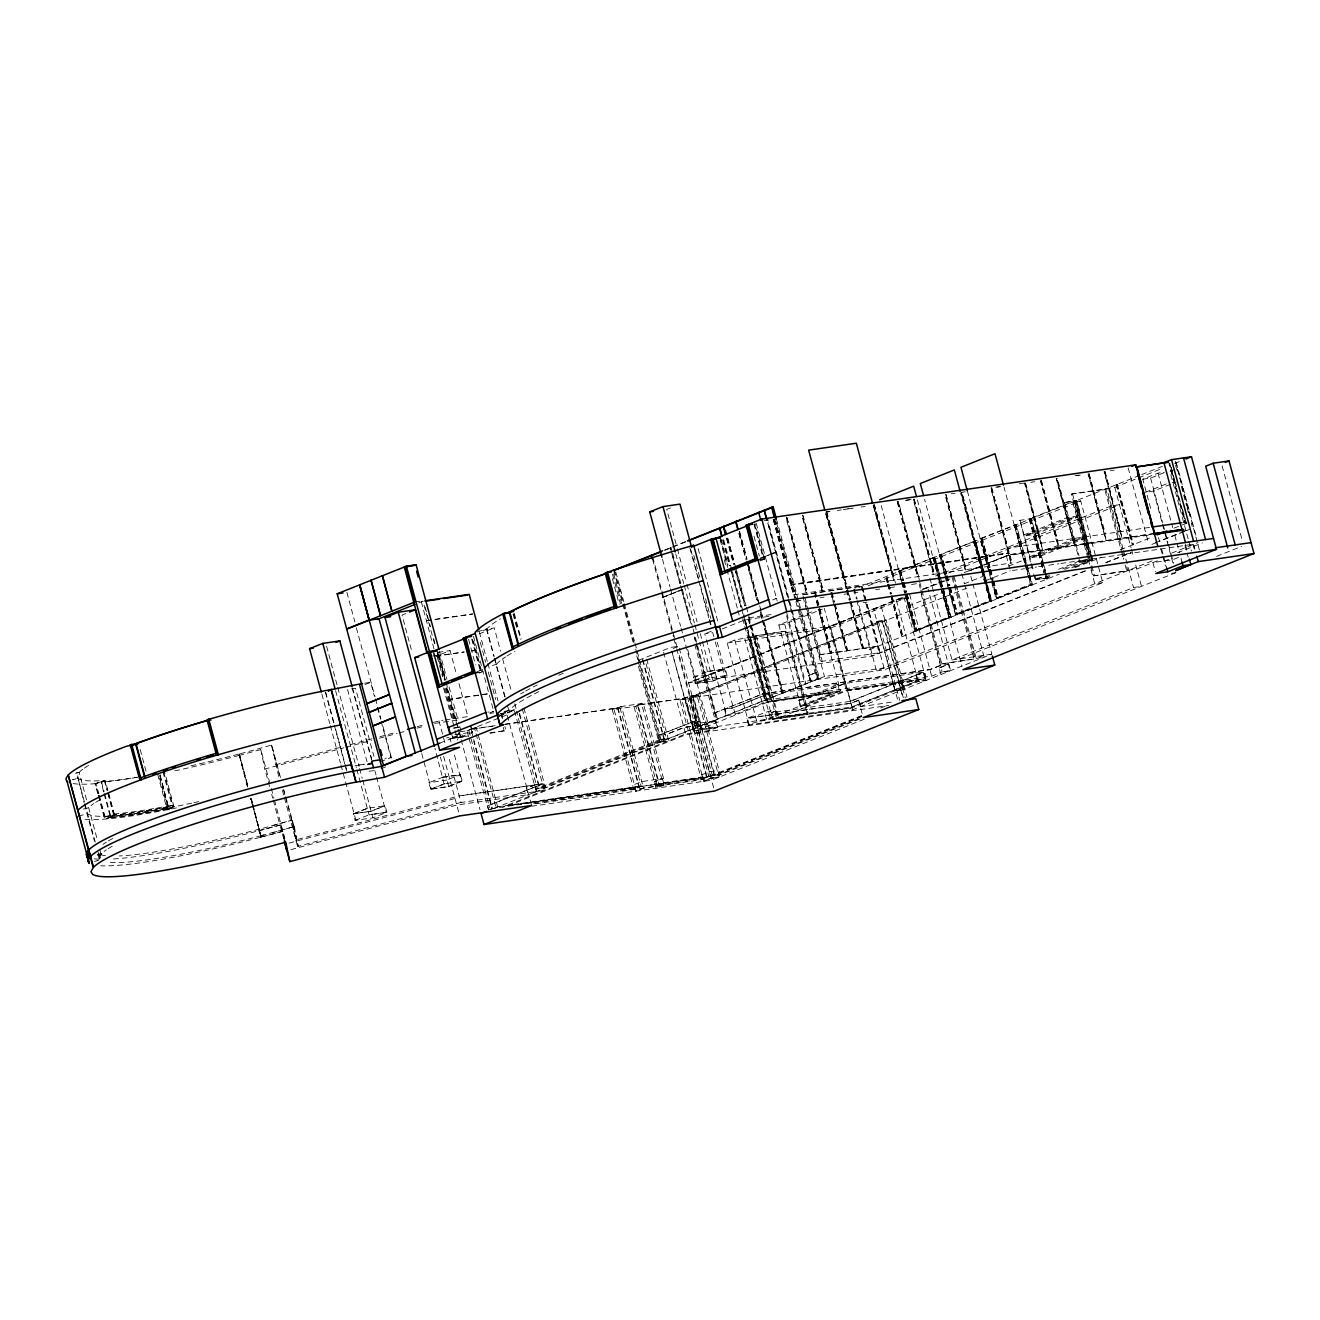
<?xml version="1.0" encoding="UTF-8"?>
<svg xmlns="http://www.w3.org/2000/svg" width="1320" height="1320" viewBox="0 0 1320 1320"><rect width="100%" height="100%" fill="white"/><g stroke="black" fill="none" stroke-linecap="round" stroke-linejoin="round"><path stroke-width="0.75" stroke-dasharray="5 3.75" d="M99.115 858.314L99.478 856.333A181.846 21.532 -15.1 0 1 100.6 854.65L101.178 854.024A170.28 20.163 -15.1 0 1 106.375 849.832M99.775 858.132L100.138 856.168A181.12 21.45 -15.1 0 1 101.26 854.486L101.822 853.875M247.368 786.571L239.019 754.066L250.189 751.047A172.673 20.444 -15.1 0 0 271.705 745.008L280.615 778.074M284.476 839.058L282.859 831.303L260.37 837.309L258.637 829.389L270.451 826.204A172.673 20.444 -15.1 0 0 291.967 820.165L295.796 839.933L459.393 795.828L543.097 783.75L487.773 805.843L542.504 783.882L459.228 795.96M260.353 837.309L260.502 835.84L266.788 834.124M252.664 804.639L261.013 837.127A181.714 21.516 -15.1 0 1 100.666 865.788M247.665 786.868L239.316 753.967A170.28 20.163 -15.1 0 1 189.222 766.194M284.311 840.295L281.094 824.769L259.248 830.593L259.594 829.026L258.604 830.775M252.962 804.523L261.212 837.094L282.859 831.303M82.747 769.263A170.28 20.163 -15.1 0 0 79.134 772.348L78.573 772.976A181.846 21.532 -15.1 0 0 77.451 774.659L83.985 802.362M294.31 826.584L298.188 846.202L291.935 820.083A172.078 20.377 -15.1 0 1 270.418 826.122M157.657 774.378L167.194 809.77L168.811 809.44L173.993 806.833L164.456 771.441M167.326 809.737L173.993 806.833M104.099 793.897L110.533 817.459A176.154 20.856 -15.1 0 0 168.877 808.682L159.67 773.124M367.389 764.808L371.432 763.076M458.106 729.267L460.234 737.154L472.675 732.171L470.992 725.571M535.078 784.938L526.433 788.139L528.231 794.788L529.155 794.541M536.761 791.505L535.178 784.856M698.989 721.413L691.548 724.383L715.968 720.736M726.346 715.704L734.794 714.367L766.936 701.53L840.477 690.871L818.433 609.18M717.717 727.353L709.516 730.505L685.658 733.969L502.392 807.13M748.572 724.928L746.807 718.393L755.568 714.978M775.219 711.265L771.853 712.618L773.619 719.153L852.258 707.751L925.897 678.48L846.318 690.013L806.718 705.82L800.349 706.86L798.468 700.309M798.583 700.326L838.712 684.337L765.171 694.996L733.029 707.833L725.043 708.988M800.349 706.86L839.553 691.119L837.787 684.585M664.059 785.153L656.057 788.221L634.012 706.546L641.47 703.577L663.514 785.251M894.96 690.739L893.195 684.206L894.3 683.842M536.794 791.488L528.198 794.673M660.264 741.956L669.207 740.668M369.121 771.243L375.144 770.484M418.852 602.877L422.994 601.095L435.237 646.47M405.817 613.569L402.022 615.07L409.48 642.675M670.527 507.903L666.748 509.404L676.846 546.876M426.278 620.582L472.593 613.849M426.426 620.829L472.659 614.13M664.554 550.011L685.575 541.662M664.768 550.374L686.73 541.398M482.641 630.498L494.257 627.841L500.56 651.189M479.111 633.897L494.257 627.841M364.98 684.568L370.639 682.308L374.319 695.92M432.712 656.007L438.702 655.132L450.054 650.611L456.357 673.942M873.114 505.279L874.483 504.784L894.762 579.926L893.656 580.288L873.493 505.098L893.97 580.239M681.565 589.891L682.522 589.76L662.656 597.448L682.407 589.331L692.62 627.182M760.485 557.931L776.341 551.826L760.601 558.36M662.656 597.448L682.407 589.331M476.949 671.863L480.76 670.329L476.85 670.906M759.742 558.97L769.082 555.208M770.88 554.482L776.457 552.271L775.5 552.404M479.209 673.068L482.971 671.566L479.061 672.128M760.106 560.934L765.765 558.673L759.891 559.531M447.595 699.551L487.856 693.693M447.744 699.781L491.882 693.412M791.604 584.925L790.812 585.238L1009.288 553.344L1008.496 553.674M489.934 712.816L493.696 711.315L487.822 712.156M772.728 599.94L776.49 598.438L772.579 598.999M773.207 519.667L793.468 594.808L794.59 594.445M380.077 761.904L391.495 757.333L384.928 758.323M500.89 713.691L514.338 709.813M843.579 577.335L825.412 512.209L829.389 511.632M499.026 715.968L514.239 709.896L536.266 791.488M638.698 660.214L670.725 647.427L678.711 646.272L673.134 648.499M706.662 633.088L714.236 630.053M803.154 594.742L862.108 585.964L880.176 652.641L821.155 661.452L803.682 596.689M499.257 716.331L514.404 710.292M468.616 736.708L467.016 730.768L508.909 714.054M722.205 628.914L743.011 620.614M467.016 730.768L476.256 727.534L497.64 806.767L490.182 809.737M814.242 593.125L815.232 592.73L831.468 652.905L830.478 653.301L814.77 595.072M814.555 593.076L815.545 592.696L831.781 652.856L830.791 653.251L815.083 595.023M439.758 743.16L456.654 736.411L446.671 737.863M385.605 766.92L377.916 769.989M456.951 733.953L458.023 737.913L459.723 737.22L458.651 733.277M1087.713 554.449L1071.444 494.175L1072.467 493.762L1105.747 488.928L1122.016 549.219M830.148 590.815L831.452 590.386M891.28 570.421L872.982 504.933M846.054 588.522L847.341 588.077L850.493 599.726M1030.441 562.006L1019.98 520.13L1031.2 561.709M1090.897 552.915L1076.757 500.511L1063.837 502.606L1074.183 501.121L1090.205 560.521L1079.875 562.023L1057.353 478.252M901.23 580.833L898.623 571.164L934.939 557.122L942.793 586.229M944.493 574.283L939.279 554.944L975.595 540.886L991.832 601.062L990.957 601.178L985.71 581.773M996.105 598.669L1031.778 584.644L996.105 598.669L979.935 538.708L1016.251 524.667L1032.487 584.826L1031.299 585.073L1028.693 575.371M1139.77 475.348L854.469 589.231L857.125 598.95M1141.651 474.606L1162.342 466.339M868.197 585.783L1080.734 500.957L1102.777 582.631L884.499 669.751L692.686 697.57L968.253 587.582M1123.072 548.807L1106.754 488.532L1114.773 487.361L1161.551 468.699M1174.635 463.468L1182.126 460.482M490.182 733.243L505.956 730.521L504.883 726.577M749.232 724.746L727.188 643.071L734.827 640.018L754.363 636.24L776.391 717.932M1150.66 508.382L1142.79 479.209L1158.02 473.137L1163.877 472.279M840.477 690.871L800.877 706.662L778.849 624.987L814.671 610.682M750.651 637.725L830.231 626.175L852.274 707.866L772.695 719.4L750.651 637.725L754.363 636.24M755.568 635.778L785.961 631.141L808.005 712.833L807.147 713.163L777.595 717.453L755.568 635.778L785.961 631.141M778.849 624.987L784.69 624.145L822.393 609.081M1142.79 479.209L1150.594 478.087L1165.841 471.999M897.336 501.633L917.499 576.823L918.291 576.51M917.697 576.79L918.621 576.461L898.342 501.319M1077.764 515.922L1067.83 517.374L1023.957 534.88L1033.89 533.445L1077.764 515.922L1078.061 517.011L1034.187 534.534L1024.254 535.969L1068.111 518.463L1078.061 517.011M935.698 575.998L1111.473 505.824L1119.476 504.669L945.599 574.068M1166.319 483.945L1145.513 492.244L1153.498 491.089L1174.305 482.79M1008.001 547.932L1007.077 548.262L1152.938 526.911M430.848 789.244L428.752 782.743L443.223 777.067M693.478 677.077L707.47 671.5L725.274 668.91L727.039 675.444L713.047 681.021L695.244 683.611L693.478 677.077L711.282 674.487L725.274 668.91M612.282 709.698L619.723 706.728L643.253 703.312L664.636 782.545L657.178 785.515L635.811 706.283L612.282 709.698L633.649 788.931L641.107 785.961L619.723 706.728M353.314 813.862L367.307 808.285L385.126 805.695L386.892 812.229L372.9 817.822L355.08 820.396L353.314 813.862L371.135 811.272L385.126 805.695M367.323 808.368L354.09 813.648L371.101 811.189L384.351 805.909M922.102 589.413L946.984 579.48M964.21 572.616L1006.302 555.803L1151.749 534.715M902.055 597.679L688.76 682.985L904.068 597.3M923.109 589.264L947.974 579.348M969.028 570.933L1007.308 555.67L970.051 570.702M924.132 589.034L950.004 578.952M981.106 567.6L982.228 567.237L961.95 492.096M727.188 643.071L830.626 628.072L907.962 597.201M635.811 706.283L643.253 703.312M695.244 683.611L709.236 678.034L727.039 675.444M421.724 753.571L431.293 789.063L444.526 783.783L462.33 781.11L460.234 774.592M681.12 628.205L696.019 683.397L709.253 678.117L699.666 642.625M355.08 820.396L369.072 814.819L386.892 812.229M444.988 783.601L430.518 789.278L448.338 786.687L461.555 781.308L453.568 751.74M696.019 683.397L713.031 680.938L726.264 675.659L717.222 642.13M431.293 789.063L448.305 786.605L462.33 781.11M991.765 487.773L1012.028 562.914L1010.922 563.277L990.759 488.087M1073.589 538.428L1072.467 538.791L1056.347 478.566M908.358 606.111L942.397 592.531M964.128 583.852L983.037 576.312M1008.562 566.115L1023.693 560.076L1004.025 487.195M1083.638 537.702L1073.705 539.154L1029.831 556.66L1039.764 555.225L1083.638 537.702L1083.934 538.791L1040.061 556.314L1030.128 557.749L1074.001 540.243L1083.934 538.791M687.39 696.91L708.757 776.143L701.316 779.113L679.932 699.88L687.39 696.91L697.01 695.508L719.037 777.199L532.768 804.21M690.871 695.97L712.255 775.203L720.06 774.064L698.692 694.832L690.871 695.97L681.731 699.616L703.758 781.308L862.158 718.08M897.468 699.072L876.628 621.819L878.328 621.142L886.149 620.02L906.989 697.257M679.932 699.88L689.552 698.494L698.692 694.832M876.628 621.819L886.149 620.02M985.479 580.717L1010.345 570.784M1121.291 531.498L1120.185 531.861L1104.048 471.653M820.38 654.522L819.39 654.918L877.437 646.503M821.155 661.452L822.145 661.056L804.061 594.38M1058.591 569.299L1079.578 560.934M1033.642 573.886L1035.243 579.827L1041.727 577.253M1062.699 568.87L1080.634 561.726L1091.755 560.109L1072.847 567.649M1049.466 575.47L1045.654 577.005L1045.935 578.094M1064.728 569.382L1089.511 559.498L1089.808 560.587M949.064 616.836L941.506 589.132L949.064 616.836L914.958 630.432L881.249 505.659M981.717 570.9L989.72 600.616L955.614 614.212L924.561 499.29M1024.947 564.597L1030.376 584.38L996.27 597.976L991.452 580.156M1045.193 578.391L1051.66 575.801M1071.659 567.831L1090.964 560.224M1035.243 579.827L1046.38 578.226L1052.056 575.949M904.893 594.38L914.809 631.125L950.466 617.1L942.645 588.093M945.021 576.213L955.466 614.889L991.122 600.88L961.62 492.145M914.809 631.125L950.466 617.1M955.466 614.889L991.122 600.88M1084.875 570.916L871.514 656.073L869.748 649.539L1059.3 574.134M1074.909 567.683L1101.21 557.403M1120.251 549.796L1152.64 536.877M1173.942 528.148L1186.928 523.182M638.352 661.864L659.736 742.038L657.97 735.504L696.795 720.258L658.218 735.471M808.88 675.328L816.898 672.326L808.632 675.361L809.638 675.213M535.095 784.839L526.928 788.139M714.945 712.816L765.039 693.016L714.697 712.866L715.688 712.717M765.188 695.112L733.293 707.833L724.449 709.104L726.148 715.704M1105.813 562.551L1130.58 552.667M1155.347 542.784L1180.113 532.9M1182.027 532.141L1187.736 529.864M1085.815 570.784L872.47 655.941L688.644 682.605L903.87 596.788L926.326 680.344M1105.929 562.749L1131.537 552.535M1151.849 544.417L1157.591 542.124M1184.386 531.432L1159.505 541.365L1158.531 537.553M1186.301 530.673L1190.128 529.139M488.4 810.001L495.841 807.031L642.889 785.697L635.448 788.667L532.719 803.566M659.736 742.038L817.905 678.958L798.963 608.784M494.406 808.285L824.472 676.533L884.103 667.887M715.869 720.852L707.751 723.97L683.909 727.435L666.963 734.201L657.97 735.504M671.797 651.189L693.297 730.917L701.349 727.832L692.34 729.152M861.828 716.051L710.82 776.44L508.052 805.744L685.839 734.778L888.624 705.474M767.118 702.339L700.936 728.871L766.441 719.367L832.656 692.934L767.118 702.339L832.623 692.835M1090.864 566.131L1093.488 575.85L1127.791 570.619L1126.736 566.726M774.625 711.397L770.929 712.866L850.509 701.332L924.149 671.929L844.553 683.48L804.969 699.286L799.111 700.128M844.585 683.595L805.398 699.237L798.666 700.309M1152.063 560.917L876.513 670.923L857.769 600.814M1171.747 553.063L1198.065 542.569M1157.392 560.835L1136.817 569.052L1128.798 570.207M1177.522 552.799L1202.289 542.916M772.695 719.4C793.188 713.807 744.216 724.218 748.77 724.928L852.67 709.747L991.848 654.192L972.955 584.183M1164.818 560.901L1168.629 559.383M734.827 640.018L756.871 721.693L771.012 718.591M777.595 717.453L808.005 712.833M1178.347 557.486L1172.655 559.762L1152.904 562.634L1155.347 571.708M846.697 690.789L918.274 680.526L846.697 690.789L780.516 717.321L852.06 706.942L918.274 680.526L852.043 706.843M662.409 778.536L664.174 785.07L643.797 788.007L635.63 791.191L633.864 784.658L641.784 781.605L662.31 778.519L654.769 781.621L661.749 778.717M920.766 590.155L940.714 664.059L975.199 658.795L953.155 577.12M929.957 578.292L952 659.967L1133.517 587.515L1141.503 586.344L1135.728 564.96M850.493 701.217L923.208 672.193L924.974 678.727L846.351 690.129L824.274 608.338M959.97 658.812L1176.368 572.434M1216.594 556.38L1241.493 546.447M860.788 706.629L859.023 700.095L850.905 703.213L747.466 718.212C753.637 719.73 778.701 701.563 777.051 717.75M904.299 598.669L896.264 599.824L918.307 681.499L926.772 680.163L925.006 673.629L924.099 673.992L925.864 680.526L917.812 681.697L918.753 681.318M940.945 674.504L939.197 667.969L948.865 664.108L950.631 670.642L942.15 671.896L950.169 670.824L928.141 589.132M859.023 700.095L850.443 703.395L746.922 718.41M939.197 667.969L948.42 664.29M744.793 626.472L764.726 700.375L931.689 676.17L942.166 671.979L920.122 590.304M940.714 664.059L975.199 658.795M954.162 576.724L976.206 658.399L983.829 655.347M701.514 774.84L709.451 771.804L717.733 770.484L719.499 777.018L711.199 778.255L703.279 781.374L701.992 774.774M861.498 715.621L703.098 778.849L655.396 785.779L662.855 782.793L718.361 774.741L861.663 717.552M880.605 707.998L886.33 705.721M861.811 716.545L714.219 775.351L692.835 696.118L882.007 620.614L902.847 697.867M864.286 719.218L711.595 780.169L532.076 806.207M461.175 736.758L460.35 736.989M442.299 777.315L460.564 774.576L446.193 780.236M446.985 780.021L428.752 782.743M444.064 783.849L434.957 748.291M448.784 786.522L440.335 757.02M762.481 693.908L929.907 669.52L940.863 665.263M690.525 722.634L691.449 722.386M764.247 700.458L765.188 700.194M708.18 723.921L683.925 727.551L666.616 734.365M735.223 714.318L714.318 638.517M709.945 730.455L687.472 648.829M768.306 712.305L769.246 712.058M807.196 705.755L806.322 705.986M641.305 781.688L642.246 781.423M853.099 709.698L852.307 709.912M708.972 771.87L709.896 771.622M294.129 826.65L283.767 789.739M278.668 776.457L271.705 745.008M461.439 802.312L297.561 846.466L293.733 826.699A172.078 20.377 -15.1 0 1 272.184 832.656L261.046 835.741M103.554 791.934L101.442 781.885A175.659 20.806 -15.1 0 0 137.577 777.15M110.533 817.459L110.979 817.294A175.593 20.79 -15.1 0 0 169.142 808.549M99.281 795.432L105.649 819.027L114.807 815.809L108.438 792.214M95.716 783.667L104.775 780.45L107.431 790.284M84.397 801.851L78.028 778.239L72.534 779.79L78.028 778.239A170.28 20.163 -15.1 0 0 101.97 780.648L104.808 780.45L95.073 783.717L97.729 793.551M98.769 795.465L105.171 819.06L114.329 815.842L107.96 792.247M98.257 795.514L104.626 819.109L113.883 815.875L107.481 792.28M476.982 631.933L486.783 628.897A269 31.845 -15.1 0 1 500.379 618.766M492.409 665.494L496.337 664.29M504.9 711.793L508.827 710.572A269.148 31.861 -15.1 0 1 518.083 703.18M78.424 816.206L87.582 813.648A170.28 20.163 -15.1 0 0 111.523 816.04L114.807 815.809M94.578 861.465L98.241 860.442L94.561 861.465M275.517 764.775L342.457 746.773M350.344 744.645L371.992 738.82M379.879 736.708L395.637 732.468M417.285 726.643L425.172 724.515M433.042 722.403L443.025 720.225M86.559 799.887L79.134 772.348L75.141 773.338M269.577 786.538L264.858 769.032L343.86 747.796M345.84 747.252L371.514 740.355M379.417 738.226L397.188 733.441M399.168 732.913L405.091 731.329M416.955 728.129L424.842 726.016M97.168 855.014L101.739 853.842M100.782 854.139L99.858 849.123M281.094 824.769L259.446 830.56A181.714 21.516 -15.1 0 1 112.86 859.023M289.08 843.117L455.004 798.501M290.846 849.651L456.769 805.035L528.677 794.607M238.97 755.452L260.815 749.611L270.781 786.571M75.487 773.239L79.134 772.348M83.226 809.094L88.688 807.741A170.28 20.163 -15.1 0 1 93.885 803.534M97.531 854.931L101.178 854.04M916.987 674.784L916.162 674.998L925.006 673.629M693.214 728.92L671.781 651.321M354.899 765.814L364.122 764.131M359.387 765.022L372.372 762.828M896.066 690.376L904.084 689.221L902.335 682.688L901.428 683.051L903.177 689.584L895.108 690.756L873.576 608.883L881.611 607.712L903.639 689.403M764.033 520.69L770.137 519.799M906.13 500.181L911.971 499.339M995.692 487.195L999.636 486.618M1019.32 483.763L1025.227 482.906L1042.635 549.895L1024.864 483.136M1075.057 475.678L1079.001 475.117M830.049 511.401L825.94 511.995L846.268 587.153M847.803 508.827L851.779 508.249M897.22 501.683L917.829 576.774M905.454 500.462L909.348 499.901M951.208 493.829L955.102 493.251M965.201 491.799L961.257 492.36L981.75 568.309M996.98 487.179L1000.923 486.618M1030.705 482.295L1034.616 481.717M1056.247 478.615L1074.43 545.275L1057.039 478.302M1076.344 475.662L1080.288 475.101M1110.285 470.745L1114.212 470.184M837.342 510.477L841.318 509.899M843.298 509.603L853.248 508.167M861.201 507.012L865.178 506.434M679.882 583.506L670.23 547.75L671.154 547.618L681.879 587.4M1071.444 494.175L1104.724 489.34L1123.617 559.35M1172.193 482.608L1176.186 482.031M1080.734 500.957L1072.747 502.111L1089.577 564.333M414.826 602.019L422.582 600.897M1019.221 520.427L1031.382 518.628L1047.601 578.787L1046.727 578.919L1044.78 572.269M756.244 560.505L764.643 559.135L755.089 523.743M1014.272 524.981L1024.501 562.601M979.935 538.708L980.809 538.577L988.63 567.6M973.615 541.216L981.172 568.92L960.712 493.581M974.424 541.134L975.298 541.002L991.534 601.178L990.66 601.309L985.413 581.889M939.279 554.944L941.259 554.598L946.489 574.002M932.959 557.436L937.843 575.256M662.541 597.003L663.498 596.871M1182.654 522.769L1186.763 522.192M1186.779 523.248L1185.525 523.529L1169.289 463.353M1154.703 533.445L1008.843 554.796L1153.944 533.742M898.623 571.164L900.9 570.702L903.524 580.404M1006.418 556.182L1007.407 556.05M793.468 594.808L1012.028 562.914M802.444 594.858L862.076 586.195L884.499 669.751M437.992 652.361L450.054 650.611M796.191 601.012L799.821 600.485M797.247 601.045L800.893 600.517M820.083 597.745L824.059 597.168M843.942 594.28L847.902 593.703M853.875 592.828L857.851 592.267M875.737 589.66L879.714 589.083M889.647 587.647L895.62 586.789M911.509 584.48L917.482 583.605M1012.374 570.487L1024.485 568.738M1026.514 568.441L1036.612 566.973M1038.626 566.676L1046.71 565.505M1048.724 565.207L1058.822 563.755M1060.851 563.458L1081.047 560.521M1083.06 560.241L1115.383 555.538M1117.413 555.258L1149.72 550.572M1151.749 550.275L1194.171 544.12M1081.558 560.637L1089.511 559.498M435.831 655.99L464.046 651.865M472.015 650.743L476.108 650.116M435.98 656.221L464.129 652.146M472.082 651.007L476.173 650.397M748.803 617.809L771.193 614.559M768.751 616.39L744.892 619.856L766.953 701.646L839.553 691.119M863.049 602.712L867.141 602.118M1035.705 578.44L1041.678 577.582M1046.331 578.028L1036.002 579.529L1034.401 573.589M1093.488 575.85L1126.768 571.015L1124.145 561.297M364.65 683.183L370.639 682.308M351.549 688.908L355.542 688.331L373.923 756.393M474.012 673.15L481.849 672.012L472.824 638.583M475.398 673.084L481.272 672.243L472.263 638.814M1102.777 582.631L1094.791 583.786L1090.056 566.28M1171.549 573.342L1175.543 572.764M989.72 600.616L981.453 570.405M820.297 654.555L878.41 646.107M707.487 671.583L724.498 669.124M869.748 649.539L870.853 649.341M445.055 719.928L467.445 716.678M489.819 713.427L493.894 712.833M504.058 711.364L514.239 709.896M434.726 723.36L458.7 719.879M500.643 713.79L506.632 712.915L531.613 805.497M453.106 728.129L460.96 726.99M454.245 728.079L460.267 727.204M476.256 727.534L474.474 727.798L475.53 731.759M495.148 725.686L470.976 729.184L492.343 808.417M505.213 724.218L618.024 707.866L639.391 787.083L491.898 808.599L473.731 741.262M492.673 726.165L470.514 729.366L471.587 733.326M504.768 724.399L617.562 708.048L638.946 787.264M817.905 678.958L815.892 672.457M952 659.967L991.848 654.192M465.019 731.065L459.03 731.923L460.597 737.764M810.397 681.895L811.387 681.747L768.306 522.027M976.206 658.399L984.208 657.228L964.804 585.271M454.872 734.662L472.626 732.088M948.865 664.108L940.401 665.445L929.923 669.636L762.96 693.841M452.298 738.16L460.746 736.808L458.651 729.036M467.758 736.065L450.532 738.557L462.38 736.296L458.667 722.486M489.868 732.847L505.956 730.521M458.023 737.913L466.059 736.741M781.968 693.264L783.222 693L763.521 620.004M769.939 698.065L770.896 697.917L751.195 624.921M367.834 764.626L373.824 763.768M691.004 722.568L699.567 721.215L692.472 724.135L694.237 730.669L717.733 727.27L716.051 720.753M697.554 726.94L698.544 726.792L678.43 652.245M693.297 730.917L717.156 727.468L695.112 645.777M860.31 706.695L894.019 701.811M442.778 777.249L459.789 774.774M508.052 805.744L710.787 776.341M915.997 675.163L917.647 681.681M98.241 793.501L95.238 783.701M104.329 780.483L106.953 790.317M95.584 783.667L92.598 783.882A181.714 21.516 -15.1 0 1 72.913 783.519M1222.105 465.861L1242.565 541.712M1176.368 462.891L1196.844 538.741M1199.418 550.11L1177.39 468.435L1169.932 471.405L1188.297 539.467M1175.262 461.142L1190.442 517.44M1175.625 465.3L1177.193 471.124M1181.383 486.651L1186.63 506.071M1187.142 508.002L1188.726 513.827M1191.333 523.231L1192.224 526.498M1193.775 544.863L1194.814 548.757M1192.983 544.269L1194.567 550.093M1171.203 467.098L1176.45 486.519M1182.736 509.8L1186.399 523.396M1169.668 463.204L1186.086 523.512L1185.211 523.644L1168.976 463.468M1188.825 541.414L1191.448 551.149M1185.261 543.956L1187.373 551.727M1184.997 545.424L1188.149 557.089M1158.02 473.137L1172.721 527.587M1174.816 535.359L1176.384 541.2M1176.912 543.147L1179.535 552.865M1181.037 558.442L1182.027 562.072M1150.594 478.087L1162.672 522.819M1163.2 524.749L1167.919 542.256M1168.447 544.203L1170.543 551.991M1171.071 553.921L1173.645 563.392M1153.498 491.089L1161.897 522.208M1162.425 524.155L1172.919 563.046M1161.682 549.236L1166.781 568.161M1160.726 548.641L1162.309 554.482M1162.821 556.429L1165.461 566.148M1128.171 467.858L1148.631 543.708M1116.918 484.473L1133.154 544.648M1116.341 484.489L1132.576 544.648M1114.773 487.361L1131.042 547.652M1131.537 549.4L1133.666 557.386M1105.054 471.339L1122.132 538.362L1104.378 471.603M1104.741 471.372L1120.977 531.547M1123.551 550.556L1133.517 587.515M1122.544 551.166L1124.64 558.954M1089.149 473.632L1105.384 533.808L1104.279 534.171L1088.043 473.995M1088.835 473.682L1106.243 540.672L1088.472 473.913M1091.426 554.862L1092.993 560.687L1091.805 560.934L1075.734 500.692M1076.443 500.627L1090.584 553.03M1091.112 554.977L1092.679 560.802M1075.882 500.643L1092.118 560.802M1089.363 554.284L1074.926 500.808L1029.154 518.991L1040.374 560.571M1074.529 500.874L1088.967 554.334M1072.467 493.762L1088.719 554.053M1089.247 556L1091.343 563.772M1091.871 565.719L1094.495 575.438M1088.241 556.396L1090.336 564.184M1064.597 502.309L1079.017 555.786M1041.447 480.562L1057.683 540.721L1056.577 541.084L1040.457 480.876M1041.133 480.612L1059.284 547.288M1040.77 480.827L1058.541 547.586M1025.557 482.872L1041.777 543.031L1040.671 543.394L1024.551 483.186M1031.068 518.743L1047.304 578.919L1046.43 579.034L1044.862 573.21M1030.309 518.628L1044.648 571.164M1030.194 518.875L1044.334 571.279M1033.89 533.445L1034.187 534.534M1039.764 555.225L1040.061 556.314M1029.551 518.925L1040.77 560.505M1041.315 562.485L1043.972 572.385M1040.902 562.551L1043.575 572.451M1031.728 563.689L1033.873 571.61M1030.969 563.986L1033.114 571.906M1015.938 524.783L1029.039 573.309M1029.567 575.239L1032.174 584.958M1015.591 524.7L1031.613 584.958M1015.064 524.914L1025.013 561.792M1025.541 563.722L1028.164 573.441M1014.717 524.815L1030.903 584.777M991.435 487.806L1011.714 562.963M991.072 488.037L1011.236 563.227M1006.302 555.803L1009.849 568.904M990.066 567.352L982.212 538.246L981.041 538.494L988.894 567.616M990.594 569.299L993.217 579.001M993.729 580.948L998.448 598.422L997.276 598.669L989.422 569.547M981.915 538.362L989.769 567.485M990.297 569.415L992.904 579.134M993.432 581.064L998.151 598.538M981.337 538.379L989.191 567.485M989.72 569.432L992.343 579.134M992.855 581.081L997.573 598.538M989.159 569.53L991.765 579.199M992.293 581.13L996.98 598.538M967.345 490.941L988.597 569.729M988.779 570.256L991.006 578.16M974.721 541.018L985.198 579.827M982.278 570.256L984.885 579.958M960.943 492.409L990.247 600.996M970.843 576.394L972.428 582.236M946.044 494.406L966.322 569.547L965.53 569.861L945.368 494.67M945.73 494.439L966.009 569.596L965.201 569.91L945.037 494.719M961.785 573.672L964.409 583.39M952.132 577.516L953.716 583.357M954.245 585.304L974.176 659.208M946.803 573.886L941.556 554.466L940.682 554.598L945.928 574.002M947.314 575.817L949.938 585.535M950.466 587.466L957.792 614.641L956.918 614.773L949.591 587.598M947.018 575.949L949.641 585.651M950.153 587.598L957.495 614.757L956.62 614.889L949.278 587.713M946.44 575.949L949.064 585.651M940.384 554.713L945.615 574.134M946.143 576.064L948.766 585.783M940.153 554.812L945.368 574.15M945.895 576.081L948.502 585.75M949.03 587.68L956.34 614.757M943.322 588.176L951.175 617.281L950.301 617.413L942.447 588.291M942.496 586.344L934.643 557.238L933.768 557.37L941.622 586.476M943.024 588.291L950.878 617.413L950.004 617.529L942.15 588.423M934.296 557.155L942.117 586.163M934.065 557.238L941.919 586.361M933.422 557.271L949.591 617.232M938.388 577.236L941.061 587.136M917.416 499.95L940.978 587.136M938.999 581.014L940.566 586.856M941.094 588.803L961.933 666.072M914.249 499.01L934.51 574.15L933.405 574.514L913.242 499.323M913.918 499.059L934.197 574.2M913.555 499.29L933.718 574.481M898.029 501.369L919.347 579.76M919.693 581.971L941.737 663.646M919.198 584.314L920.255 588.208M909.645 594.479L931.689 676.17M904.051 582.351L906.675 592.053M907.186 593.983L917.136 630.878L915.964 631.125L906.015 594.231M900.603 570.817L903.226 580.519M903.755 582.466L906.361 592.168M906.889 594.115L916.839 630.993M900.025 570.834L902.649 580.536M903.177 582.466L905.8 592.185M906.312 594.115L916.261 630.993M899.728 570.949L902.352 580.652M902.88 582.598L905.487 592.301M899.497 571.032L902.105 580.701M902.632 582.648L905.239 592.317M905.768 594.247L915.684 630.993M901.758 582.763L904.365 592.433M874.17 504.817L895.488 583.209M888.327 582.169L886.759 576.345L885.885 576.477L887.452 582.302M888.855 584.116L891.478 593.818M892.006 595.749L902.995 636.52L902.121 636.636L891.132 595.881M888.03 582.285L886.462 576.461L885.588 576.592L887.155 582.417M888.558 584.232L891.182 593.934M891.693 595.881L902.698 636.636L901.824 636.768L890.818 595.996M887.98 584.232L890.604 593.934M887.683 584.364L890.307 594.066M884.449 620.697L905.289 697.933M903.326 697.802L882.47 620.548L693.313 696.053L714.697 775.285M878.328 621.142L899.712 700.375M861.201 586.327L879.186 653.037M853.743 589.297L856.366 598.999M856.894 600.946L869.979 649.473M826.782 511.698L847.06 586.839L845.955 587.202L825.677 512.061M851.02 601.672L863.577 648.252L862.29 648.681L849.717 602.101M826.468 511.747L846.747 586.888M847.555 590.073L850.179 599.775M850.691 601.706L863.264 648.302M846.895 590.419L849.502 600.121M850.03 602.052L862.603 648.648M846.566 590.452L849.189 600.154M825.825 513.86L843.018 577.566M831.963 592.333L834.587 602.035M835.114 603.966L847.688 650.562L846.384 650.991L830.676 592.762M831.649 592.366L834.273 602.068M834.801 604.015L847.357 650.595M832.029 596.607L846.697 650.941M858.544 700.161L863.247 717.585M802.939 515.163L823.218 590.304L822.294 590.634L802.246 515.427M802.609 515.196L822.888 590.354L822.096 590.667L801.933 515.476M830.626 628.072L852.67 709.747M787.034 517.457L807.312 592.614L806.19 592.977L786.027 517.786M786.72 517.506L806.998 592.647M786.357 517.737L806.52 592.928M802.972 596.788L824.472 676.533M776.408 518.925L819.522 678.727L818.647 678.86L775.533 519.057M774.807 519.271L795.201 594.858M795.745 596.838L798.418 606.788M774.312 519.304L795.316 597.745M773.998 519.354L794.277 594.495M773.635 519.585L793.914 594.726M795.894 601.771L816.882 679.569M773.52 519.618L794.558 598.042M786.852 613.305L805.909 683.941L805.002 684.073L786.472 615.4M784.69 624.145L806.718 705.82M756.212 523.281L777.216 601.111M785.119 631.488L807.147 713.163M754.512 523.974L764.065 559.366M753.951 524.188L763.505 559.581M754.034 536.316L759.346 556.017M739.579 531.234L747.087 559.102M748.275 563.508L762.993 618.024M739.266 531.349L746.79 559.218M748.506 565.587L759.627 606.788M760.155 608.751L762.267 616.605M764.28 624.063L782.925 693.115M739.15 533.346L746.179 559.235M747.895 565.604L757.433 600.913M760.435 612.249L762.184 618.585M762.564 620.136L782.314 693.132M738.853 533.462L745.882 559.35M746.295 561.082L757.119 601.045M760.666 614.344L761.887 618.701M762.267 620.268L782.001 693.247M756.409 635.432L778.453 717.106M727.782 538.114L735.834 567.996M735.949 568.425L746.014 605.715M746.41 607.167L750.783 623.37M727.468 538.246L734.464 564.152M736.527 571.774L745.717 605.831M748.885 617.595L750.469 623.486M750.898 625.053L770.583 698.049L769.642 698.181L749.941 625.185M726.825 538.263L733.854 564.152M735.867 571.791L745.09 605.847M748.654 619.146L749.859 623.502M750.238 625.069L769.972 698.049M726.511 538.379L733.54 564.284M734.745 568.689L744.793 605.962M748.341 619.261L749.562 623.617M723.707 539.831L731.775 569.679M732.303 571.676L744.645 617.43M745.107 619.113L766.804 699.551L765.814 699.699L746.311 627.082M722.964 539.962L729.943 565.818M730.471 567.814L742.813 613.553M743.358 615.549L766.045 699.666M722.799 539.962L729.762 565.785M731.478 572.154L741.015 607.464M744.183 619.245L745.784 625.135M748.522 637.098L770.55 718.773M721.281 539.418L728.178 564.976M742.698 618.701L744.265 624.541M720.176 537.669L727.601 565.207M720.142 539.863L727.567 567.402M724.251 559.746L726.429 567.847M726.874 569.464L737.402 608.454M737.896 610.302L739.481 616.176M744.81 638.566L766.854 720.258M698.164 548.608L718.624 624.459M693.808 555.39L699.666 577.071M705.523 598.768L710.837 618.469M690.772 549.648L698.726 579.15M700.309 585.007L709.154 617.793M709.682 619.723L711.232 625.498M689.815 547.8L698.214 578.919M698.726 580.866L708.708 617.809M709.219 619.756L710.803 625.597M713.807 636.57L712.75 632.676L704.764 633.847L705.804 637.725M706.332 639.672L726.792 715.522M677.391 548.839L686.433 582.351M686.961 584.331L697.076 621.786M700.26 633.616L701.861 639.54M702.388 641.504L713.047 681.021M675.741 553.905L683.711 583.489M684.238 585.453L694.353 622.908M694.881 624.888L699.138 640.662M693.099 628.996L717.453 719.251L716.463 719.4L695.904 642.873M670.395 547.717L680.047 583.522M680.592 585.519L690.789 623.304M694.551 637.23L695.623 641.207M696.152 643.203L716.711 719.351M681.45 589.462L690.607 623.238M694.303 636.982L695.376 640.909M662.491 559.202L669.949 586.789M670.477 588.769L680.592 626.224M679.239 648.219L700.755 727.947M652.773 557.139L675.312 640.695M675.79 642.428L678.001 650.644M652.558 559.251L673.497 636.834M673.81 638.649L676.17 646.767M676.714 648.763L697.802 726.908M689.172 696.646L711.216 778.338M689.552 698.494L714.533 791.059M706.596 777.463L685.229 698.231L637.51 705.144L658.894 784.377L707.058 777.282L685.674 698.049L637.972 704.962L659.356 784.195M663.63 652.294L685.69 734.085M646.684 659.059L668.729 740.735L660.726 741.889L635.184 647.196M646.058 663.696L666.369 738.969L658.366 740.124L637.527 662.871M642.922 659.604L664.307 738.82L539.368 788.568L518.529 711.332M642.444 659.67L663.828 738.903M615.83 572.105L623.815 601.689M624.343 603.669L634.458 641.157M634.986 643.12L661.601 741.757M614.427 570.256L634.656 645.216M613.668 570.372L622.248 602.184M622.792 604.18L632.989 641.982M636.751 655.891L637.824 659.885M613.635 573.903L621.588 603.405M612.496 574.299L620.449 603.801M612.348 578.639L619.245 604.197M654.769 781.621L656.535 788.155M514.288 613.42L521.185 638.979M513.711 613.734L520.608 639.292M513.018 614.064L516.747 627.825M523.924 708.048L545.308 787.281L537.322 788.436L516.483 711.183M543.163 783.701L544.929 790.235L460.993 802.494L448.387 755.815M522.225 708.724L544.269 790.416M519.535 713.229L539.847 788.502M502.656 658.961L511.582 692.027M514.734 703.692L516.302 709.533M486.783 628.897L494.208 656.419M494.752 658.383L505.18 697.076M507.507 705.672L508.827 710.572M486.436 628.98L493.779 656.205M494.307 658.152L504.801 697.059M479.325 631.867L487.311 661.468M487.856 663.448L497.97 700.92M501.683 714.731L502.755 718.69M500.874 713.691L501.847 717.321M480.298 642.411L485.611 662.145M488.284 672.012L495.726 699.633M503.184 727.254L504.24 731.197M473.435 636.174L475.018 642.064M475.53 643.945L486.618 685.063M487.063 686.73L493.383 710.127M471.685 639.045L480.711 672.474M468.584 639.342L475.497 664.95M476.074 733.738L496.502 809.473M458.981 683.661L467.89 716.727M470.332 725.753L472.098 732.286M468.814 730.505L489.654 807.757M487.773 805.843L488.647 809.111M469.111 738.54L488.169 809.177M439.51 651.519L446.952 679.123M449.081 687.01L458.122 720.522M439.015 654.258L445.912 679.816M438.702 655.132L445.533 680.41M446.061 682.357L458.122 727.089M437.382 650.545L445.352 680.047M461.126 739.712L480.018 809.721M425.122 607.035L430.435 626.736M433.636 638.566L435.765 646.453M437.349 652.74L444.774 680.279M446.935 687.868L457.578 727.287M437.365 654.357L444.279 680.014M446.407 687.902L455.466 721.446M437.266 657.063L442.579 676.797M445.648 688.182L454.608 721.347M421.294 601.771L434.065 649.126M444.708 688.578L453.766 722.122M443.536 687.803L454.558 728.64M455.07 730.587L457.611 740.058M451.44 733.078L452.76 737.979M449.839 737.946L450.912 741.889M438.949 720.803L445.252 744.15M443.652 756.409L459.707 815.925M410.008 644.638L412.137 652.525M346.896 592.383L354.849 621.885M356.367 627.792L374.995 696.844M375.524 698.824L380.853 718.558M382.981 726.445L392.04 759.99M377.454 707.586L380.605 719.251M381.133 721.198L391.099 758.159M352.588 688.231L371.745 759.198M374.929 771.029L376.002 774.972M376.53 776.952L386.116 812.443L369.088 814.902L356.862 769.56M352.093 687.67L371.514 759.627M347.556 689.486L368.016 765.336M326.584 646.189L337.227 685.624M337.755 687.605L359.04 766.458M359.568 768.438L362.241 778.288M362.769 780.268L372.9 817.822M335.577 690.69L356.334 767.58M325.677 692.208L334.158 723.673M335.742 729.531L344.586 762.316M345.114 764.247L346.682 770.038M325.413 692.274L333.811 723.376M334.323 725.323L346.566 770.682M321.816 694.006L329.786 723.574M330.33 725.554L340.428 763.01M340.956 764.989L355.855 820.182M271.425 745.107L279.823 776.226M283.503 789.838L293.469 826.782M282.332 790.069L283.915 795.894M284.427 797.841L297.561 846.466M271.31 788.518L273.933 798.237M274.461 800.184L285.796 842.193M271.673 794.327L272.728 798.204M273.24 800.151L283.734 839.058M239.316 753.967L247.813 785.433M251.394 798.699L252.516 802.857M239.019 754.066L247.417 785.185M251.08 798.798L252.136 802.692M250.8 798.517L261.212 837.094L250.519 798.237M163.696 771.589L173.25 806.982L168.019 809.606L158.466 774.213M162.938 771.738L172.475 807.13M159.885 775.252L168.877 808.682M159.802 776.011L168.811 809.44M140.184 749.496L146.025 771.111M107.91 790.251L105.088 780.433L96.046 783.635L98.752 793.468M101.442 781.885L104.099 791.736M104.643 793.716L110.979 817.294M88.572 807.361L97.531 840.526M98.95 853.215L100.287 858.115M84.843 803.534L95.337 842.424M98.093 852.043L99.858 858.577M84.513 804.292L94.479 841.252M98.159 854.865L99.198 858.759M260.815 749.611L264.858 769.032M293.733 826.699A172.673 20.444 -15.1 0 1 272.217 832.738M99.132 859.254A181.714 21.516 -15.1 0 1 93.192 858.66M261.36 835.642A170.28 20.163 -15.1 0 1 107.25 862.224M108.141 848.661A170.28 20.163 -15.1 0 1 112.266 846.219M259.594 829.108A170.28 20.163 -15.1 0 1 119.328 855.954M105.484 855.69A170.28 20.163 -15.1 0 1 99.016 853.908M103.009 844.404A170.28 20.163 -15.1 0 1 106.392 842.127M108.355 840.922A170.28 20.163 -15.1 0 1 112.843 838.398M198.775 801.603A170.28 20.163 -15.1 0 1 193.429 802.774M191.664 803.154A170.28 20.163 -15.1 0 1 177.837 806.058L172.804 807.064A170.28 20.163 -15.1 0 1 114.609 815.826M95.65 802.379A170.28 20.163 -15.1 0 1 99.775 799.92M84.331 768.141A170.28 20.163 -15.1 0 1 90.222 764.528M176.533 807.889A181.714 21.516 -15.1 0 1 172.904 808.632L167.541 809.704A181.714 21.516 -15.1 0 1 105.435 819.043L102.135 819.274A181.714 21.516 -15.1 0 1 82.467 818.911M137.181 777.332A176.335 20.872 -15.1 0 1 100.897 782.083M239.167 755.403A181.714 21.516 -15.1 0 1 174.372 770.946M519.469 702.289A269.148 31.861 -15.1 0 1 532.884 694.634M534.352 693.874A269.148 31.861 -15.1 0 1 538.972 691.548M520.658 693.908A269.148 31.861 -15.1 0 1 523.891 692.027M525.607 691.053A269.148 31.861 -15.1 0 1 537.207 685.014M558.673 675.213A269.148 31.861 -15.1 0 1 563.508 673.167M496.337 664.29A269 31.845 -15.1 0 1 505.593 656.898M506.962 656.007A269 31.845 -15.1 0 1 514.866 651.304M78.028 778.239A182.044 21.549 -15.1 0 1 77.171 777.067M172.722 805.068L167.029 807.79A181.714 21.516 -15.1 0 1 104.924 817.146L114.081 813.928A170.28 20.163 -15.1 0 0 172.276 805.167L172.722 805.068M168.712 806.619L168.366 806.767A176.335 20.872 -15.1 0 1 109.939 815.578L110.484 815.38A175.659 20.806 -15.1 0 0 168.712 806.619M791.488 584.496L790.696 584.809L1009.173 552.915L791.488 584.496M621.522 706.464L614.064 709.434L636.108 791.125L643.549 788.139L621.522 706.464M660.066 739.447L535.623 789.112L543.609 787.957L668.068 738.276L660.066 739.447M1117.215 484.358L1116.043 484.605L1132.279 544.78L1133.451 544.533L1117.215 484.358M810.645 681.862L767.547 522.159L810.48 681.879"/><path stroke-width="1.5" d="M86.344 853.693L89.067 862.999L86.278 854.486M90.601 856.35L88.126 860.079L88.704 862.603M88.44 859.188L88.159 861.745M350.839 764.824L353.364 771.177A181.731 21.516 -15.1 0 0 90.255 856.713L89.182 857.983L87.417 851.449L88.621 850.047L90.387 856.581M87.417 851.449L88.506 850.179A181.714 21.516 -15.1 0 1 351.615 764.643L350.971 764.775M137.973 743.82L126.39 746.295A181.731 21.516 -15.1 0 0 68.211 775.038L93.209 867.603L90.965 871.761L92.68 874.384A181.731 21.516 -15.1 0 0 264.149 847.984L285.796 842.193L289.822 861.614L459.707 815.925L531.613 805.497L484.011 824.505L481.074 813.598L486.783 811.321M691.383 546.876L693.677 545.259L718.658 637.824A280.582 33.214 -15.1 0 0 499.999 725.109L497.062 714.219A280.582 33.214 -15.1 0 1 715.72 626.934L718.327 637.923L722.403 637.329L786.753 611.655L1216.462 549.318L1191.481 456.753L1171.549 459.64L1163.926 462.677L1185.443 542.421M512.44 649.357L502.771 614.014M512.424 647.212L515.179 645.793A280.995 33.264 -15.1 0 1 610.219 607.86L615.4 606.094M512.754 649.176L513.529 648.796L503.976 613.404L513.76 611.457M503.976 613.404L499.702 615.598A280.401 33.198 -15.1 0 0 475.018 632.528L499.999 725.109M328.498 690.855L331.337 689.502L356.02 782.183L331.039 689.601L362.653 683.463M328.218 690.938L331.039 689.601M411.939 755.436L406.164 756.261L383.476 765.319L337.194 593.802L406.395 566.181L416.097 564.762L438.983 649.539M413.952 565.62L416.097 564.762M346.748 629.194L414.826 602.019L405.273 566.626L414.975 565.224M377.239 619.476L415.058 604.395M421.195 751.608L385.011 617.545L398.244 612.249L415.272 609.79L426.97 653.169M661.963 557.221L649.737 511.88L662.97 506.599L679.981 504.124L691.68 547.503M321.288 692.043L309.573 648.664L322.806 643.385L339.834 640.909L352.06 686.251M409.596 612.051L415.272 609.79M336.039 642.428L339.834 640.909M662.673 550.77L613.668 570.372L615.302 570.124M687.472 540.903L771.589 507.326L773.223 507.094L776.408 518.925M614.427 570.256L660.957 551.909M688.231 540.788L773.223 507.094M356.02 782.183L384.549 777.265L459.574 747.318L439.642 750.206L414.661 657.64L430.122 651.453L435.996 650.611M472.873 673.596L463.32 638.203L475.068 633.517M693.594 546.298L712.915 538.577L722.469 573.969M755.667 560.719L746.113 525.327L761.772 519.073L1135.761 464.838L1157.805 546.513M433.24 651.156L467.577 637.444M748.457 525.327L716.034 538.279L725.059 571.758M719.614 537.9L720.753 537.438L712.355 538.808L721.891 574.2M366.795 703.527L389.499 694.468L366.877 703.791M879.648 499.752L913.688 486.172L916.344 496.023M369.221 712.503L391.842 703.18L369.154 712.239M438.587 685.179L472.923 671.467M721.38 572.303L755.716 558.591M448.058 682.341L442.266 684.635L433.768 653.119M451.803 680.839L461.389 677.028M465.168 675.51L470.893 673.233M726.973 570.999L755.601 559.581M437.398 687.753L475.151 672.688M720.192 574.876L757.944 559.812M372.9 726.115L395.522 716.793L372.834 725.851M448.123 727.518L485.876 712.453M730.917 614.625L768.669 599.56M436.689 739.315L498.993 714.45M715.638 627.973L783.816 600.765L1213.525 538.428M1131.966 466.356L1135.761 464.838M439.758 743.16L381.612 766.375L353.364 771.177M1135.86 467.032L1167.903 462.099M439.642 750.206L503.811 724.581L499.719 725.175M1185.871 458.997L1191.481 456.753M992.326 656.007L994.785 665.082L962.923 669.702L1254 553.509L1229.019 460.944L1213.162 463.237L1205.705 466.224L1227.748 547.899M1225.29 462.429L1229.019 460.944M1153.086 526.894L1152.096 527.208L1150.528 521.384M1183.182 529.32L1153.944 533.742L1182.423 529.617M1157.013 534.897L1166.929 530.92M1216.462 549.318L1155.841 573.523L1167.771 571.791L1183 565.702L1190.822 564.564L1189.353 559.119M1254 553.509L1198.279 561.594L1175.592 570.653L1190.822 564.564M994.785 665.082L863.247 717.585L918.769 709.533L915.816 698.643L901.939 700.656M918.769 709.533L714.533 791.059L484.011 824.505M139.986 778.09L140.101 778.041A181.714 21.516 -15.1 0 1 216.793 753.11L217.453 754.974A181.731 21.516 -15.1 0 0 140.613 779.955L135.944 781.688A181.731 21.516 -15.1 0 0 77.764 810.43M131.67 744.332L141.224 779.724L139.92 780.219L130.251 744.86L136.174 744.018M616.291 607.876L614.658 608.421L605.105 573.029L607.348 572.269M613.305 570.256L606.375 572.616L615.912 608.009M622.858 605.649L610.731 609.774A280.995 33.264 -15.1 0 0 515.707 647.707L509.239 651.007A280.401 33.198 -15.1 0 0 484.572 667.92M208.725 719.351L207.009 719.845L216.546 755.238L218.361 754.71L208.807 719.317L210.87 720.159M407.451 729.284L415.322 727.171M67.799 781.885A181.731 21.516 -15.1 0 1 67.04 781.324L66.016 779.592A210.556 24.931 -15.1 0 1 66.198 778.058L68.227 775.021L93.538 867.256A181.731 21.516 -15.1 0 1 356.317 782.067M502.672 614.064L510.526 612.496M509.256 612.546L503.382 613.717L512.935 649.11M509.223 612.15L509.817 612.034A274.593 32.522 -15.1 0 1 606.903 573.276L606.573 573.309A275.286 32.587 -15.1 0 0 509.223 612.15L518.265 645.645M379.863 759.841L371.695 761.112L373.445 767.646M649.737 511.88L653.515 511.335M765.088 510.114L764.164 510.246L766.854 520.179M759.594 512.308L758.686 512.44L760.832 520.377M412.005 565.9L404.25 567.039L427.119 651.816M736.906 521.367L735.949 521.499L738.144 529.435M736.61 521.482L735.653 521.615L737.831 529.567M382.305 575.767L391.858 611.16L382.503 575.702M724.581 526.284L723.327 526.548L725.505 534.485M1136.174 466.999L1168.431 462.313M720.505 527.917L719.582 528.049L721.726 535.986M752.301 523.858L748.39 524.419L770.434 606.111M746.113 525.327L752.565 524.255M370.969 580.305L380.523 615.697L371.151 580.222M406.164 756.261L359.617 584.826L369.171 620.218L379.054 618.733L415.255 752.895M717.651 538.181L711.777 539.038L721.331 574.431M337.194 593.802L343.018 592.961M716.512 538.642L710.655 539.484L732.683 621.176M652.245 555.159L651.321 555.291L652.558 559.251M425.007 600.798L469.21 594.38L478.797 629.904M425.304 601.194L439.379 599.148M443.404 598.57L467.511 595.072M369.286 619.872L346.682 628.914M385.011 617.545L390.687 616.72M309.573 648.664L313.351 648.12M1152.938 526.911L1181.416 522.786M1153.763 534.418L1184.073 530.029M471.471 636.454L465.597 637.296L487.641 718.987M463.32 638.203L467.247 637.642M436.821 650.777L428.983 651.915L438.537 687.308M435.683 651.238L427.861 652.361L449.889 734.052M414.661 657.64L418.654 657.063M1215.241 547.816L1251.063 542.619M715.39 627.033L719.466 626.439L722.403 637.329M130.251 744.86L137.247 744.084M135.613 743.721L136.026 743.688A175.659 20.806 -15.1 0 1 207.289 720.522L207.157 720.472A176.335 20.872 -15.1 0 0 135.613 743.721L144.655 777.216M611.259 572.022L607.563 572.203L617.1 607.596M87.384 856.515L87.301 856.466A181.714 21.516 -15.1 0 0 88.077 857.026M1213.162 463.237L1235.207 544.929M1183.512 457.908L1205.556 539.583M1171.549 459.64L1193.577 541.315M1196.811 556.149L1198.279 561.594M1182.027 562.072L1183 565.702M1166.781 568.161L1167.771 571.791M1136.85 466.719L1154.703 533.445M1136.536 466.768L1152.772 526.944M1137.741 472.808L1141.932 488.351M1142.988 492.228L1148.746 513.579M1137.428 472.857L1141.618 488.383M1142.674 492.278L1148.433 513.629M1003.497 485.232L994.999 453.717L960.96 467.296L967.345 490.941M960.184 491.601L954.343 469.936L920.304 483.532L923.489 495.346M872.454 502.953L856.333 443.223L808.632 450.136L824.752 509.866M772.348 507.226L775.533 519.057M771.589 507.326L774.279 517.275M764.329 510.23L767.019 520.179M761.772 519.073L786.753 611.655M747.252 524.881L756.805 560.274M746.691 525.096L756.244 560.505M725.34 530.343L726.429 534.352M723.624 526.416L725.818 534.369M719.746 528.016L721.891 535.986M662.97 506.599L675.196 551.941M509.817 612.034L518.314 643.566M464.459 637.758L474.012 673.15M463.897 637.989L473.451 673.381M416.559 571.114L418.159 577.021M430.122 651.453L439.675 686.862M429.561 651.684L439.114 687.077M406.395 566.181L429.808 652.921M448.585 727.337L450.351 733.87M398.244 612.249L434.428 746.328M359.799 584.76L369.253 620.218M380.49 749.595L382.058 755.419M359.584 684.684L384.549 777.265M322.806 643.385L335.049 688.726M284.262 840.988L289.822 861.614M136.026 743.688L144.54 775.203M130.96 744.595L140.514 779.988M67.023 781.308L89.15 863.049M285.12 844.189L286.885 850.724L284.873 841.005M331.337 689.502A181.731 21.516 -15.1 0 0 207.9 719.582L217.453 754.974L223.327 753.291A181.731 21.516 -15.1 0 1 340.89 724.894M152.988 774.312A175.593 20.79 -15.1 0 1 155.727 773.338M164.093 770.451A175.593 20.79 -15.1 0 1 166.963 769.477M197.142 759.759A175.593 20.79 -15.1 0 1 200.293 758.785M206.63 756.871A175.593 20.79 -15.1 0 1 213.081 754.957A176.154 20.856 -15.1 0 0 206.498 756.838M152.674 774.345A176.154 20.856 -15.1 0 1 155.413 773.371M163.812 770.467A176.154 20.856 -15.1 0 1 166.7 769.477M172.524 767.53A176.154 20.856 -15.1 0 1 175.494 766.557M196.96 759.742A176.154 20.856 -15.1 0 1 200.129 758.769M77.352 817.278A181.731 21.516 -15.1 0 1 76.593 816.717M495.297 707.668A280.582 33.214 -15.1 0 1 713.955 620.4M573.177 622.198A274.543 32.505 -15.1 0 1 577.599 620.515M579.084 619.955A274.543 32.505 -15.1 0 1 582.104 618.832M586.69 617.133A274.543 32.505 -15.1 0 1 591.376 615.417M600.946 611.985A274.543 32.505 -15.1 0 1 604.23 610.83M556 628.848A275.104 32.571 -15.1 0 1 560.059 627.214M568.458 623.914A275.104 32.571 -15.1 0 1 571.345 622.792M572.797 622.248A275.104 32.571 -15.1 0 1 577.236 620.565M578.721 620.004A275.104 32.571 -15.1 0 1 581.74 618.865M586.344 617.166A275.104 32.571 -15.1 0 1 595.798 613.734M597.399 613.156A275.104 32.571 -15.1 0 1 603.933 610.846M605.55 610.285A275.104 32.571 -15.1 0 1 610.566 608.536M622.826 605.665A280.401 33.198 -15.1 0 1 703.197 580.652M613.272 570.273A280.401 33.198 -15.1 0 1 693.66 545.259"/></g></svg>
